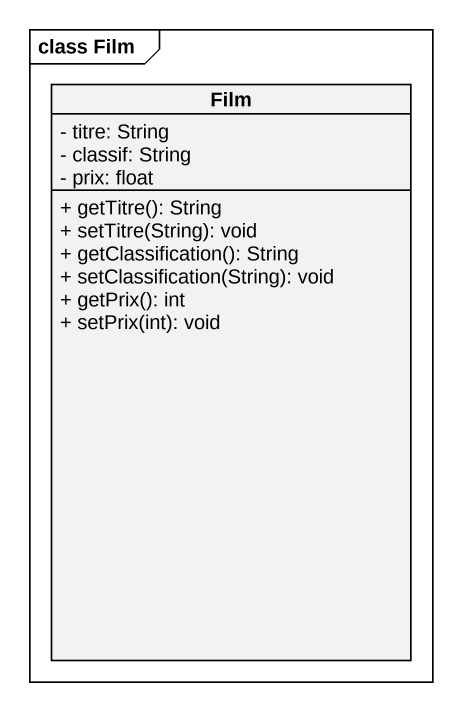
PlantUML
@startuml
mainframe class Film
hide circle
hide empty members
skinparam classAttributeIconSize 0
class Film {
  - titre: String
  - classif: String
  - prix: float
  + getTitre(): String
  + setTitre(String): void
  + getClassification(): String
  + setClassification(String): void
  + getPrix(): int
  + setPrix(int): void
}
@enduml
